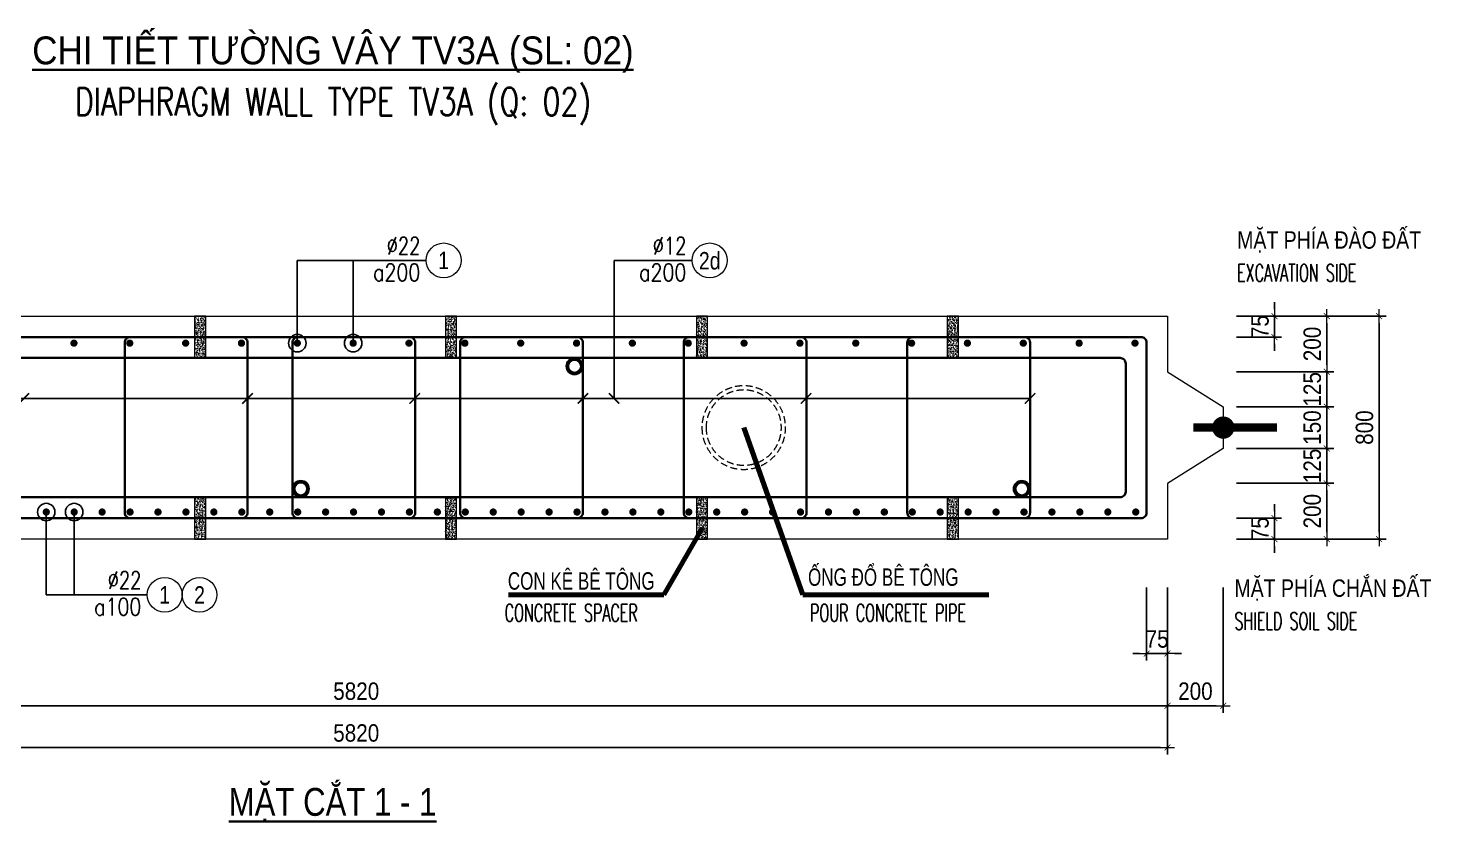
# Model space of a CAD drawing. Header units: millimetres. Extents: x -642477 to 1168880, y -27982 to 330379.
# Drawn here: x 521148 to 536243, y 93198 to 101745 of the extents above; entities that cross this region are included whole.
import ezdxf
from ezdxf.enums import TextEntityAlignment as Align

# ---------------------------------------------------------------- set-up
doc = ezdxf.new("R2010")
doc.units = ezdxf.units.MM
doc.linetypes.add('HIDDEN', pattern=[0.375, 0.25, -0.125])
doc.layers.get('0').update_dxf_attribs({"lineweight": 20})
doc.layers.get('Defpoints').update_dxf_attribs({"color": 151, "lineweight": 9})
for name, color, linetype, lineweight in [('NDC_S_BREAK-LINE', 1, 'Continuous', 15), ('NDC_S_DIAPHGRAM WALL', 3, 'Continuous', 20), ('NDC_S_DIM', 1, 'Continuous', 15), ('NDC_S_ENG TITLE', 3, 'Continuous', 20), ('NDC_S_HATCH MATERIAL', 8, 'Continuous', 13), ('NDC_S_LEADER', 1, 'Continuous', 15), ('NDC_S_LEVEL TEXT', 7, 'Continuous', 20), ('NDC_S_REBAR', 4, 'Continuous', 35), ('NDC_S_VN TEXT', 7, 'Continuous', 20), ('NDC_S_VN TITLE', 6, 'Continuous', 35)]:
    doc.layers.add(name, color=color, linetype=linetype, lineweight=lineweight)
doc.layers.add('NDC_S_REBAR DES.', color=2, linetype='Continuous')
doc.styles.add('ARIAL', font='arial.ttf', dxfattribs={"width": 0.8})
doc.styles.add('NDC_ARIAL', font='arial.ttf', dxfattribs={"width": 0.85})
doc.styles.add('NDC_DIM', font='', dxfattribs={"width": 0.75})
doc.styles.add('NDC_EN TXT', font='romans.shx', dxfattribs={"width": 0.8})
doc.styles.get('NDC_DIM').set_extended_font_data('Dotum')
doc.dimstyles.new('A1-NDC-1-25 (x3)', dxfattribs={"dimscale": 75, "dimtxt": 2.5, "dimasz": 1, "dimexe": 1, "dimexo": 0, "dimgap": 0.8, "dimtad": 1, "dimdec": 0, "dimlfac": 0.333333, "dimdsep": 46, "dimtxsty": 'NDC_ARIAL', "dimblk": 'DIMMARK', "dimcen": 49999.938995, "dimdle": 1.5, "dimclrd": 1, "dimclre": 1, "dimclrt": 3, "dimadec": 0, "dimazin": 0, "dimtfac": 1, "dimtdec": 0, "dimtix": 1, "dimtmove": 2, "dimatfit": 3, "dimfxl": 1, "dimarcsym": 0})
doc.dimstyles.new('NDC_dim_25', dxfattribs={"dimscale": 25, "dimtxt": 2.2, "dimasz": 1.5, "dimexe": 1.5, "dimexo": 2.5, "dimgap": 1, "dimtad": 1, "dimdec": 0, "dimzin": 0, "dimdsep": 46, "dimtxsty": 'NDC_DIM', "dimblk": 'DIMMARK', "dimcen": 0.09, "dimdle": 1.2, "dimclrd": 1, "dimclre": 1, "dimclrt": 3, "dimadec": 0, "dimazin": 0, "dimtfac": 1, "dimtdec": 0, "dimtix": 1, "dimtofl": 0, "dimtmove": 0, "dimatfit": 3, "dimfxl": 6, "dimfxlon": 1, "dimtolj": 1, "dimtzin": 0, "dimarcsym": 0})

# ---------------------------------------------------------------- blocks, each defined once
blk = doc.blocks.new('DIMMARK')
at = {"layer": 'NDC_S_DIM', "color": 1}
blk.add_line((-1.5, 0), (1, 0), dxfattribs=at)
at = {"layer": 'NDC_S_DIM', "color": 2, "const_width": 0.1}
blk.add_lwpolyline([(-0.424, -0.424), (0.424, 0.424)], dxfattribs=at)
blk = doc.blocks.new('Ong sieu am')
at = {"layer": 'NDC_S_HATCH MATERIAL'}
h = blk.add_hatch(dxfattribs=at)
h.set_pattern_fill('ANSI31', color=256, scale=20)
h.set_pattern_definition([(45, (0, 0), (-1.76776695, 1.76776695), [])])
h.paths.add_polyline_path([(-7119.3, 51158.9, 1), (-7179.3, 51158.9, 1)])
h.paths.add_polyline_path([(-7171.3, 51158.9, -1), (-7127.3, 51158.9, -1)], flags=16)
at = {"layer": 'NDC_S_REBAR DES.'}
for radius in [30, 22]:
    blk.add_circle((-7149.3, 51158.9), radius, dxfattribs=at)
blk = doc.blocks.new('ong do BT')
at = {"layer": 'NDC_S_HATCH MATERIAL', "linetype": 'HIDDEN', "ltscale": 100}
for radius in [150, 135]:
    blk.add_circle((-6323.7, 51237.8), radius, dxfattribs=at)
blk = doc.blocks.new('con ke BT')
at = {"layer": 'NDC_S_HATCH MATERIAL'}
h = blk.add_hatch(dxfattribs=at)
h.set_pattern_fill('AR-CONC', color=256, scale=2)
h.set_pattern_definition([(50, (0, 0), (14.3452037, -1.2550427), [1.5, -16.5]), (355, (0, 0), (-2.7750267, 15.0438427), [1.2, -13.2]), (100.451444, (1.195, -0.105), (11.570177, 13.7888), [1.274804, -14.0228422]), (46.1842, (0, 4), (21.3448266, -3.3103856), [2.25, -24.75]), (96.635635, (1.779, 3.724), (18.693239, 19.482372), [1.912207, -21.034275]), (351.184164, (0, 4), (18.693239, 19.482372), [1.8, -19.8]), (21, (2, 3), (11.938141, -8.0523778), [1.5, -16.5]), (326, (2, 3), (4.8663066, 14.503001), [1.2, -13.2]), (71.451445, (2.995, 2.329), (16.8044475, 6.450623), [1.274804, -14.0228422]), (37.5, (0, 0), (0.2431971, 6.6578771), [0, -13.04, 0, -13.4, 0, -13.25]), (7.5, (0, 0), (5.2613907, 7.8882342), [0, -7.64, 0, -12.74, 0, -5.05]), (327.5, (-4.46, 0), (10.6764487, -0.45109743), [0, -5, 0, -15.6, 0, -20.7]), (317.5, (-6.46, 0), (11.6637234, 2.0020996), [0, -6.5, 0, -10.36, 0, -14.7])])
h.paths.add_polyline_path([(-7076.9, 51430.9), (-7116.9, 51430.9), (-7116.9, 51280.9), (-7076.9, 51280.9)])
at = {"layer": 'NDC_S_BREAK-LINE'}
blk.add_lwpolyline([(-7116.9, 51430.9), (-7116.9, 51280.9), (-7076.9, 51280.9), (-7076.9, 51430.9)], close=True, dxfattribs=at)
blk = doc.blocks.new('*U803')
at = {"layer": 'NDC_S_LEADER', "xscale": 3, "yscale": 3, "zscale": 3}
blk.add_blockref('con ke BT', (21291, -154068), dxfattribs=at)
blk = doc.blocks.new('*U804')
at = {"layer": 'NDC_S_DIM', "color": 0, "linetype": 'ByBlock', "lineweight": -2, "transparency": 16777216}
for p in [(0, 0), (2700, 0), (5400, 0), (8100, 0), (10800, 0), (13500, 0)]:
    blk.add_blockref('*U803', p, dxfattribs=at)
blk = doc.blocks.new('*U805')
at = {"layer": 'NDC_S_LEADER', "xscale": 3, "yscale": 3, "zscale": 3}
blk.add_blockref('con ke BT', (21291, -154068), dxfattribs=at)
blk = doc.blocks.new('*U806')
at = {"layer": 'NDC_S_DIM', "color": 0, "linetype": 'ByBlock', "lineweight": -2, "transparency": 16777216}
for p in [(0, 0), (2700, 0), (5400, 0), (8100, 0), (10800, 0), (13500, 0)]:
    blk.add_blockref('*U805', p, dxfattribs=at)
blk = doc.blocks.new('*U366')
blk.add_circle((2.5, 0), 2.5)
at = {"layer": 'NDC_S_VN TEXT', "color": 3, "style": 'NDC_EN TXT'}
for tag, width, p in [('DK2', 0.75, (-0.85, 0.85)), ('KC2', 0.8, (-0.85, -2.97))]:
    blk.add_attdef(tag, text='', height=2.5, dxfattribs=dict(at, width=width)).set_placement(p, align=Align.RIGHT)
at = {"layer": 'NDC_S_VN TEXT', "color": 7, "style": 'ARIAL', "width": 0.8}
blk.add_attdef('SH3', text='', height=2.5, dxfattribs=at).set_placement((2.5, 0), align=Align.MIDDLE)
blk = doc.blocks.new('kata_block_THEP')
at = {"layer": 'NDC_S_REBAR', "color": 0}
for p, q in [((-0.5, 0), (0.5, 0)), ((-0.35, 0.35), (0.35, -0.35)), ((0.35, 0.35), (-0.35, -0.35)), ((0, 0.5), (0, -0.5))]:
    blk.add_line(p, q, dxfattribs=at)
at = {"layer": 'NDC_S_REBAR', "color": 0, "const_width": 0.0833}
blk.add_lwpolyline([(-0.5, 0, 1), (0.5, 0, 1), (-0.5, 0, 1)], format="xyb", dxfattribs=at)
blk = doc.blocks.new('*U799')
at = {"layer": 'NDC_S_REBAR', "ltscale": 80, "xscale": 72, "yscale": 72, "zscale": 72}
blk.add_blockref('kata_block_THEP', (0, 0), dxfattribs=at)
blk = doc.blocks.new('*U800')
at = {"layer": 'NDC_S_LEVEL TEXT', "color": 0, "linetype": 'ByBlock', "lineweight": -2, "transparency": 16777216}
for p in [(5408.1, 0), (6009, 0), (6609.9, 0), (7210.8, 0), (7811.7, 0), (8412.6, 0), (9013.5, 0), (9614.4, 0), (10215.3, 0), (10816.2, 0), (11417.1, 0), (12018, 0), (12618.9, 0), (13219.8, 0), (13820.7, 0), (14421.6, 0), (15022.5, 0), (15623.4, 0), (16224.3, 0), (16825.2, 0)]:
    blk.add_blockref('*U799', p, dxfattribs=at)
blk = doc.blocks.new('*U801')
at = {"layer": 'NDC_S_REBAR', "ltscale": 80, "xscale": 72, "yscale": 72, "zscale": 72}
blk.add_blockref('kata_block_THEP', (0, 0), dxfattribs=at)
blk = doc.blocks.new('*U802')
at = {"layer": 'NDC_S_LEVEL TEXT', "color": 0, "linetype": 'ByBlock', "lineweight": -2, "transparency": 16777216}
for p in [(5110.2, 0), (5410.8, 0), (5711.4, 0), (6012, 0), (6312.6, 0), (6613.2, 0), (6913.8, 0), (7214.4, 0), (7515, 0), (7815.6, 0), (8116.2, 0), (8416.8, 0), (8717.4, 0), (9018, 0), (9318.6, 0), (9619.2, 0), (9919.8, 0), (10220.4, 0), (10521, 0), (10821.6, 0), (11122.2, 0), (11422.8, 0), (11723.4, 0), (12024, 0), (12324.6, 0), (12625.2, 0), (12925.8, 0), (13226.4, 0), (13527, 0), (13827.6, 0), (14128.2, 0), (14428.8, 0), (14729.4, 0), (15030, 0), (15330.6, 0), (15631.2, 0), (15931.8, 0), (16232.4, 0), (16533, 0), (16833.6, 0)]:
    blk.add_blockref('*U801', p, dxfattribs=at)
blk = doc.blocks.new('*D823')
at = {"layer": 'Defpoints', "color": 0, "ltscale": 100, "transparency": 16777216}
for p in [(534151, 96844), (535122, 96844), (534151, 96244)]:
    blk.add_point(p, dxfattribs=at)
at = {"layer": 'NDC_S_DIM', "color": 1, "lineweight": -2, "ltscale": 100, "transparency": 16777216}
for p, q in [((534151, 96844), (535197, 96844)), ((535122, 96319), (535122, 96769)), ((534151, 96244), (535197, 96244))]:
    blk.add_line(p, q, dxfattribs=at)
at = {"layer": 'NDC_S_DIM', "color": 1, "lineweight": -2, "ltscale": 100, "transparency": 16777216, "xscale": 75, "yscale": 75, "zscale": 75}
for p, rotation in [((535122, 96844), 90), ((535122, 96244), 270)]:
    blk.add_blockref('DIMMARK', p, dxfattribs=dict(at, rotation=rotation))
at = {"layer": 'NDC_S_DIM', "color": 3, "ltscale": 100, "transparency": 16777216, "insert": (534967, 96544), "char_height": 187.5, "attachment_point": 5, "rotation": 90, "style": 'NDC_ARIAL'}
blk.add_mtext('200', dxfattribs=at)
blk = doc.blocks.new('*D824')
at = {"layer": 'Defpoints', "color": 0, "ltscale": 100, "transparency": 16777216}
for p in [(534151, 97219), (535122, 97219), (534151, 96844)]:
    blk.add_point(p, dxfattribs=at)
at = {"layer": 'NDC_S_DIM', "color": 1, "lineweight": -2, "ltscale": 100, "transparency": 16777216}
for p, q in [((535122, 97294), (535122, 97369)), ((534151, 97219), (535197, 97219)), ((535122, 96844), (535122, 97219)), ((534151, 96844), (535197, 96844)), ((535122, 96769), (535122, 96694))]:
    blk.add_line(p, q, dxfattribs=at)
at = {"layer": 'NDC_S_DIM', "color": 1, "lineweight": -2, "ltscale": 100, "transparency": 16777216, "xscale": 75, "yscale": 75, "zscale": 75}
for p, rotation in [((535122, 97219), 270), ((535122, 96844), 90)]:
    blk.add_blockref('DIMMARK', p, dxfattribs=dict(at, rotation=rotation))
at = {"layer": 'NDC_S_DIM', "color": 3, "ltscale": 100, "transparency": 16777216, "insert": (534967, 97031), "char_height": 187.5, "attachment_point": 5, "rotation": 90, "style": 'NDC_ARIAL'}
blk.add_mtext('125', dxfattribs=at)
blk = doc.blocks.new('*D825')
at = {"layer": 'Defpoints', "color": 0, "ltscale": 100, "transparency": 16777216}
for p in [(534151, 97669), (535122, 97669), (534151, 97219)]:
    blk.add_point(p, dxfattribs=at)
at = {"layer": 'NDC_S_DIM', "color": 1, "lineweight": -2, "ltscale": 100, "transparency": 16777216}
for p, q in [((534151, 97669), (535197, 97669)), ((535122, 97744), (535122, 97819)), ((535122, 97219), (535122, 97669)), ((534151, 97219), (535197, 97219)), ((535122, 97144), (535122, 97069))]:
    blk.add_line(p, q, dxfattribs=at)
at = {"layer": 'NDC_S_DIM', "color": 1, "lineweight": -2, "ltscale": 100, "transparency": 16777216, "xscale": 75, "yscale": 75, "zscale": 75}
for p, rotation in [((535122, 97669), 270), ((535122, 97219), 90)]:
    blk.add_blockref('DIMMARK', p, dxfattribs=dict(at, rotation=rotation))
at = {"layer": 'NDC_S_DIM', "color": 3, "ltscale": 100, "transparency": 16777216, "insert": (534967, 97444), "char_height": 187.5, "attachment_point": 5, "rotation": 90, "style": 'NDC_ARIAL'}
blk.add_mtext('150', dxfattribs=at)
blk = doc.blocks.new('*D826')
at = {"layer": 'Defpoints', "color": 0, "ltscale": 100, "transparency": 16777216}
for p in [(534151, 98044), (535122, 98044), (534151, 97669)]:
    blk.add_point(p, dxfattribs=at)
at = {"layer": 'NDC_S_DIM', "color": 1, "lineweight": -2, "ltscale": 100, "transparency": 16777216}
for p, q in [((535122, 98119), (535122, 98194)), ((534151, 98044), (535197, 98044)), ((535122, 97669), (535122, 98044)), ((534151, 97669), (535197, 97669)), ((535122, 97594), (535122, 97519))]:
    blk.add_line(p, q, dxfattribs=at)
at = {"layer": 'NDC_S_DIM', "color": 1, "lineweight": -2, "ltscale": 100, "transparency": 16777216, "xscale": 75, "yscale": 75, "zscale": 75}
for p, rotation in [((535122, 98044), 270), ((535122, 97669), 90)]:
    blk.add_blockref('DIMMARK', p, dxfattribs=dict(at, rotation=rotation))
at = {"layer": 'NDC_S_DIM', "color": 3, "ltscale": 100, "transparency": 16777216, "insert": (534967, 97856), "char_height": 187.5, "attachment_point": 5, "rotation": 90, "style": 'NDC_ARIAL'}
blk.add_mtext('125', dxfattribs=at)
blk = doc.blocks.new('*D827')
at = {"layer": 'Defpoints', "color": 0, "ltscale": 100, "transparency": 16777216}
for p in [(534151, 98644), (535122, 98644), (534151, 98044)]:
    blk.add_point(p, dxfattribs=at)
at = {"layer": 'NDC_S_DIM', "color": 1, "lineweight": -2, "ltscale": 100, "transparency": 16777216}
for p, q in [((534151, 98644), (535197, 98644)), ((535122, 98119), (535122, 98569)), ((534151, 98044), (535197, 98044))]:
    blk.add_line(p, q, dxfattribs=at)
at = {"layer": 'NDC_S_DIM', "color": 1, "lineweight": -2, "ltscale": 100, "transparency": 16777216, "xscale": 75, "yscale": 75, "zscale": 75}
for p, rotation in [((535122, 98644), 90), ((535122, 98044), 270)]:
    blk.add_blockref('DIMMARK', p, dxfattribs=dict(at, rotation=rotation))
at = {"layer": 'NDC_S_DIM', "color": 3, "ltscale": 100, "transparency": 16777216, "insert": (534967, 98344), "char_height": 187.5, "attachment_point": 5, "rotation": 90, "style": 'NDC_ARIAL'}
blk.add_mtext('200', dxfattribs=at)
blk = doc.blocks.new('*D828')
at = {"layer": 'Defpoints', "color": 0, "ltscale": 100, "transparency": 16777216}
for p in [(534151, 98644), (535685, 98644), (534151, 96244)]:
    blk.add_point(p, dxfattribs=at)
at = {"layer": 'NDC_S_DIM', "color": 1, "lineweight": -2, "ltscale": 100, "transparency": 16777216}
for p, q in [((534151, 98644), (535760, 98644)), ((535685, 96319), (535685, 98569)), ((534151, 96244), (535760, 96244))]:
    blk.add_line(p, q, dxfattribs=at)
at = {"layer": 'NDC_S_DIM', "color": 1, "lineweight": -2, "ltscale": 100, "transparency": 16777216, "xscale": 75, "yscale": 75, "zscale": 75}
for p, rotation in [((535685, 98644), 90), ((535685, 96244), 270)]:
    blk.add_blockref('DIMMARK', p, dxfattribs=dict(at, rotation=rotation))
at = {"layer": 'NDC_S_DIM', "color": 3, "ltscale": 100, "transparency": 16777216, "insert": (535529, 97444), "char_height": 187.5, "attachment_point": 5, "rotation": 90, "style": 'NDC_ARIAL'}
blk.add_mtext('800', dxfattribs=at)
blk = doc.blocks.new('*D829')
at = {"layer": 'Defpoints', "color": 0, "ltscale": 100, "transparency": 16777216}
for p in [(534151, 96469), (534560, 96469), (534151, 96244)]:
    blk.add_point(p, dxfattribs=at)
at = {"layer": 'NDC_S_DIM', "color": 1, "lineweight": -2, "ltscale": 100, "transparency": 16777216}
for p, q in [((534560, 96544), (534560, 96619)), ((534151, 96469), (534635, 96469)), ((534560, 96244), (534560, 96469)), ((534151, 96244), (534635, 96244)), ((534560, 96169), (534560, 96094))]:
    blk.add_line(p, q, dxfattribs=at)
at = {"layer": 'NDC_S_DIM', "color": 1, "lineweight": -2, "ltscale": 100, "transparency": 16777216, "xscale": 75, "yscale": 75, "zscale": 75}
for p, rotation in [((534560, 96469), 270), ((534560, 96244), 90)]:
    blk.add_blockref('DIMMARK', p, dxfattribs=dict(at, rotation=rotation))
at = {"layer": 'NDC_S_DIM', "color": 3, "ltscale": 100, "transparency": 16777216, "insert": (534405, 96356), "char_height": 187.5, "attachment_point": 5, "rotation": 90, "style": 'NDC_ARIAL'}
blk.add_mtext('75', dxfattribs=at)
blk = doc.blocks.new('*D830')
at = {"layer": 'Defpoints', "color": 0, "ltscale": 100, "transparency": 16777216}
for p in [(534151, 98644), (534560, 98644), (534151, 98419)]:
    blk.add_point(p, dxfattribs=at)
at = {"layer": 'NDC_S_DIM', "color": 1, "lineweight": -2, "ltscale": 100, "transparency": 16777216}
for p, q in [((534560, 98719), (534560, 98794)), ((534151, 98644), (534635, 98644)), ((534560, 98419), (534560, 98644)), ((534151, 98419), (534635, 98419)), ((534560, 98344), (534560, 98269))]:
    blk.add_line(p, q, dxfattribs=at)
at = {"layer": 'NDC_S_DIM', "color": 1, "lineweight": -2, "ltscale": 100, "transparency": 16777216, "xscale": 75, "yscale": 75, "zscale": 75}
for p, rotation in [((534560, 98644), 270), ((534560, 98419), 90)]:
    blk.add_blockref('DIMMARK', p, dxfattribs=dict(at, rotation=rotation))
at = {"layer": 'NDC_S_DIM', "color": 3, "ltscale": 100, "transparency": 16777216, "insert": (534405, 98531), "char_height": 187.5, "attachment_point": 5, "rotation": 90, "style": 'NDC_ARIAL'}
blk.add_mtext('75', dxfattribs=at)
blk = doc.blocks.new('*D832')
at = {"layer": 'Defpoints', "color": 0, "ltscale": 100, "transparency": 16777216}
for p in [(533184, 95724), (533409, 95724), (533409, 95011)]:
    blk.add_point(p, dxfattribs=at)
at = {"layer": 'NDC_S_DIM', "color": 1, "lineweight": -2, "ltscale": 100, "transparency": 16777216}
for p, q in [((533184, 95724), (533184, 94936)), ((533409, 95724), (533409, 94936)), ((533109, 95011), (533034, 95011)), ((533184, 95011), (533409, 95011)), ((533484, 95011), (533559, 95011))]:
    blk.add_line(p, q, dxfattribs=at)
at = {"layer": 'NDC_S_DIM', "color": 1, "lineweight": -2, "ltscale": 100, "transparency": 16777216, "xscale": 75, "yscale": 75, "zscale": 75}
blk.add_blockref('DIMMARK', (533184, 95011), dxfattribs=at)
at = {"layer": 'NDC_S_DIM', "color": 1, "lineweight": -2, "ltscale": 100, "transparency": 16777216, "xscale": 75, "yscale": 75, "zscale": 75, "rotation": 180}
blk.add_blockref('DIMMARK', (533409, 95011), dxfattribs=at)
at = {"layer": 'NDC_S_DIM', "color": 3, "ltscale": 100, "transparency": 16777216, "insert": (533297, 95167), "char_height": 187.5, "attachment_point": 5, "style": 'NDC_ARIAL'}
blk.add_mtext('75', dxfattribs=at)
blk = doc.blocks.new('*D834')
at = {"layer": 'Defpoints', "color": 0, "ltscale": 100, "transparency": 16777216}
for p in [(515949, 95724), (533409, 95724), (533409, 94449)]:
    blk.add_point(p, dxfattribs=at)
at = {"layer": 'NDC_S_DIM', "color": 1, "lineweight": -2, "ltscale": 100, "transparency": 16777216}
for p, q in [((515949, 95724), (515949, 94374)), ((533409, 95724), (533409, 94374)), ((516024, 94449), (533334, 94449))]:
    blk.add_line(p, q, dxfattribs=at)
at = {"layer": 'NDC_S_DIM', "color": 1, "lineweight": -2, "ltscale": 100, "transparency": 16777216, "xscale": 75, "yscale": 75, "zscale": 75, "rotation": 180}
blk.add_blockref('DIMMARK', (515949, 94449), dxfattribs=at)
at = {"layer": 'NDC_S_DIM', "color": 1, "lineweight": -2, "ltscale": 100, "transparency": 16777216, "xscale": 75, "yscale": 75, "zscale": 75}
blk.add_blockref('DIMMARK', (533409, 94449), dxfattribs=at)
at = {"layer": 'NDC_S_DIM', "color": 3, "ltscale": 100, "transparency": 16777216, "insert": (524679, 94605), "char_height": 187.5, "attachment_point": 5, "style": 'NDC_ARIAL'}
blk.add_mtext('5820', dxfattribs=at)
blk = doc.blocks.new('*D835')
at = {"layer": 'Defpoints', "color": 0, "ltscale": 100, "transparency": 16777216}
for p in [(533409, 95724), (534009, 95724), (534009, 94449)]:
    blk.add_point(p, dxfattribs=at)
at = {"layer": 'NDC_S_DIM', "color": 1, "lineweight": -2, "ltscale": 100, "transparency": 16777216}
for p, q in [((533409, 95724), (533409, 94374)), ((534009, 95724), (534009, 94374)), ((533484, 94449), (533934, 94449))]:
    blk.add_line(p, q, dxfattribs=at)
at = {"layer": 'NDC_S_DIM', "color": 1, "lineweight": -2, "ltscale": 100, "transparency": 16777216, "xscale": 75, "yscale": 75, "zscale": 75, "rotation": 180}
blk.add_blockref('DIMMARK', (533409, 94449), dxfattribs=at)
at = {"layer": 'NDC_S_DIM', "color": 1, "lineweight": -2, "ltscale": 100, "transparency": 16777216, "xscale": 75, "yscale": 75, "zscale": 75}
blk.add_blockref('DIMMARK', (534009, 94449), dxfattribs=at)
at = {"layer": 'NDC_S_DIM', "color": 3, "ltscale": 100, "transparency": 16777216, "insert": (533709, 94605), "char_height": 187.5, "attachment_point": 5, "style": 'NDC_ARIAL'}
blk.add_mtext('200', dxfattribs=at)
blk = doc.blocks.new('*D836')
at = {"layer": 'Defpoints', "color": 0, "ltscale": 100, "transparency": 16777216}
for p in [(515949, 95724), (533409, 95724), (533409, 93999)]:
    blk.add_point(p, dxfattribs=at)
at = {"layer": 'NDC_S_DIM', "color": 1, "lineweight": -2, "ltscale": 100, "transparency": 16777216}
for p, q in [((515949, 95724), (515949, 93924)), ((533409, 95724), (533409, 93924)), ((516024, 93999), (533334, 93999))]:
    blk.add_line(p, q, dxfattribs=at)
at = {"layer": 'NDC_S_DIM', "color": 1, "lineweight": -2, "ltscale": 100, "transparency": 16777216, "xscale": 75, "yscale": 75, "zscale": 75, "rotation": 180}
blk.add_blockref('DIMMARK', (515949, 93999), dxfattribs=at)
at = {"layer": 'NDC_S_DIM', "color": 1, "lineweight": -2, "ltscale": 100, "transparency": 16777216, "xscale": 75, "yscale": 75, "zscale": 75}
blk.add_blockref('DIMMARK', (533409, 93999), dxfattribs=at)
at = {"layer": 'NDC_S_DIM', "color": 3, "ltscale": 100, "transparency": 16777216, "insert": (524679, 94155), "char_height": 187.5, "attachment_point": 5, "style": 'NDC_ARIAL'}
blk.add_mtext('5820', dxfattribs=at)

msp = doc.modelspace()

# ---------------------------------------------------------------- linework, layer by layer
at = {"layer": 'NDC_S_DIAPHGRAM WALL', "ltscale": 0.01}
for p, q in [((533409, 98643.7), (533409, 98043.7)), ((533409, 98043.7), (534009, 97668.7)), ((534009, 97668.7), (534009, 97218.7)), ((534009, 97218.7), (533409, 96843.7)), ((533409, 96843.7), (533409, 96243.7)), ((533409, 96243.7), (515949, 96243.7))]:
    msp.add_line(p, q, dxfattribs=at)
msp.add_lwpolyline([(515949, 98643.7), (533409, 98643.7)], dxfattribs=at)
at = {"layer": 'NDC_S_DIAPHGRAM WALL', "ltscale": 50, "const_width": 120}
msp.add_lwpolyline([(533949, 97443.7, 1), (534069, 97443.7, 1)], format="xyb", close=True, dxfattribs=at)
at = {"layer": 'NDC_S_DIAPHGRAM WALL', "ltscale": 50, "const_width": 90}
msp.add_lwpolyline([(533687, 97443.7), (534587, 97443.7)], dxfattribs=at)
at = {"layer": 'NDC_S_DIM'}
msp.add_circle((522993.2, 95643.6), 187.5, dxfattribs=at)
at = {"layer": 'NDC_S_REBAR'}
for points in [[(516234, 98418.7, 0.4142136), (516174, 98358.7), (516174, 96528.7, 0.4142136), (516234, 96468.7), (516234, 96468.7), (533124, 96468.7, 0.4142136), (533184, 96528.7), (533184, 98358.7, 0.4142136), (533124, 98418.7)], [(522247.9, 98418.7), (523449.2, 98418.7, -0.4142136), (523509.2, 98358.7), (523509.2, 96528.7, -0.4142136), (523449.2, 96468.7), (522247.9, 96468.7, -0.4142136), (522187.9, 96528.7), (522187.9, 98358.7, -0.4142136)], [(524052.4, 98418.7), (525253.7, 98418.7, -0.4142136), (525313.7, 98358.7), (525313.7, 96528.7, -0.4142136), (525253.7, 96468.7), (524052.4, 96468.7, -0.4142136), (523992.4, 96528.7), (523992.4, 98358.7, -0.4142136)], [(525856.9, 98418.7), (527058.2, 98418.7, -0.4142136), (527118.2, 98358.7), (527118.2, 96528.7, -0.4142136), (527058.2, 96468.7), (525856.9, 96468.7, -0.4142136), (525796.9, 96528.7), (525796.9, 98358.7, -0.4142136)], [(528262.9, 98418.7), (529464.2, 98418.7, -0.4142136), (529524.2, 98358.7), (529524.2, 96528.7, -0.4142136), (529464.2, 96468.7), (528262.9, 96468.7, -0.4142136), (528202.9, 96528.7), (528202.9, 98358.7, -0.4142136)], [(530668.9, 98418.7), (531870.2, 98418.7, -0.4142136), (531930.2, 98358.7), (531930.2, 96528.7, -0.4142136), (531870.2, 96468.7), (530668.9, 96468.7, -0.4142136), (530608.9, 96528.7), (530608.9, 98358.7, -0.4142136)], [(516459, 98193.7), (532899, 98193.7, -0.4142136), (532959, 98133.7), (532959, 96753.7, -0.4142136), (532899, 96693.7), (516459, 96693.7, -0.4142136), (516399, 96753.7), (516399, 98133.7, -0.4142136)]]:
    msp.add_lwpolyline(points, format="xyb", close=True, dxfattribs=at)

# ---------------------------------------------------------------- block references
at = {"layer": 'NDC_S_DIM', "ltscale": 80, "xscale": 75, "yscale": 75, "zscale": 75}
for p, values in [((525432.5, 99243.7), {'SH3': '1', 'DK2': '%%c22', 'KC2': 'a200'}), ((528295.3, 99243.7), {'SH3': '2d', 'DK2': '%%c12', 'KC2': 'a200'}), ((522430.7, 95643.6), {'SH3': '1', 'DK2': '%%c22', 'KC2': 'a100'})]:
    msp.add_blockref('*U366', p, dxfattribs=at).add_auto_attribs(values)
at = {"layer": 'NDC_S_DIM'}
for name, p in [('*U804', (517599, 98418.7)), ('*U806', (517599, 96468.7))]:
    msp.add_blockref(name, p, dxfattribs=at)
at = {"layer": 'NDC_S_LEADER', "yscale": 3, "zscale": 3}
for name, p, xscale in [('Ong sieu am', (548476.1, -55372.9), 3), ('ong do BT', (509877.8, -56269.8), -3), ('Ong sieu am', (545530.3, -56692.9), 3)]:
    msp.add_blockref(name, p, dxfattribs=dict(at, xscale=xscale))
at = {"layer": 'NDC_S_LEADER', "xscale": -3, "yscale": 3, "zscale": 3, "rotation": 180}
msp.add_blockref('Ong sieu am', (553288.1, 250260.2), dxfattribs=at)
at = {"layer": 'NDC_S_LEVEL TEXT'}
msp.add_blockref('*U800', (516233.5, 98352.7), dxfattribs=at)
at = {"layer": 'NDC_S_LEVEL TEXT', "extrusion": (0, 0, -1), "zscale": -1, "rotation": 180}
msp.add_blockref('*U802', (-516233.5, 96534.7), dxfattribs=at)

# ---------------------------------------------------------------- texts
at = {"layer": 'NDC_S_ENG TITLE', "style": 'NDC_EN TXT', "width": 0.75}
msp.add_text('DIAPHRAGM WALL TYPE TV3A (Q: 02)', height=300, dxfattribs=at).set_placement((524428.2, 100931.7), align=Align.MIDDLE)
at = {"layer": 'NDC_S_ENG TITLE', "style": 'NDC_EN TXT', "width": 0.6}
for s, p in [('EXCAVATION SIDE', (534158.7, 99109.2)), ('CONCRETE SPACER', (526276.8, 95450)), ('POUR CONCRETE PIPE', (529562.1, 95450)), ('SHIELD SOIL SIDE', (534129.6, 95360.8))]:
    msp.add_text(s, height=187.5, dxfattribs=at).set_placement(p, align=Align.MIDDLE_LEFT)
at = {"layer": 'NDC_S_LEVEL TEXT', "style": 'NDC_ARIAL'}
for s, width, p in [('MẶT PHÍA ĐÀO ĐẤT', 0.8, (534158.7, 99464)), ('CON KÊ BÊ TÔNG', 0.7, (526310.7, 95792.8)), ('ỐNG ĐỔ BÊ TÔNG', 0.7, (529540.6, 95834.1)), ('MẶT PHÍA CHẮN ĐẤT', 0.8, (534129.6, 95715.5))]:
    msp.add_text(s, height=187.5, dxfattribs=dict(at, width=width)).set_placement(p, align=Align.MIDDLE_LEFT)
at = {"layer": 'NDC_S_VN TEXT', "color": 7, "style": 'ARIAL', "width": 0.8}
msp.add_text('2', height=187.5, dxfattribs=at).set_placement((522993.2, 95643.6), align=Align.MIDDLE)
at = {"layer": 'NDC_S_VN TITLE', "style": 'NDC_ARIAL'}
for s, width, p in [('%%UCHI TIẾT TƯỜNG VÂY TV3A (SL: 02)', 0.9, (524428.2, 101504.9)), ('%%UMẶT CẮT 1 - 1', 0.8, (524424.4, 93426.5))]:
    msp.add_text(s, height=300, dxfattribs=dict(at, width=width)).set_placement(p, align=Align.MIDDLE)

# ---------------------------------------------------------------- dimensions: what is measured, and where the dimension line sits
at = {"layer": 'NDC_S_DIM', "ltscale": 100}
for base, p1, p2, picture, middle in [((534559.9, 98643.7), (534151, 98418.7), (534151, 98643.7), '*D830', (534404.6, 98531.2)), ((535122.4, 98643.7), (534151, 98043.7), (534151, 98643.7), '*D827', (534966.7, 98343.7)), ((535684.9, 98643.7), (534151, 96243.7), (534151, 98643.7), '*D828', (535529.2, 97443.7)), ((535122.4, 98043.7), (534151, 97668.7), (534151, 98043.7), '*D826', (534966.7, 97856.2)), ((535122.4, 97668.7), (534151, 97218.7), (534151, 97668.7), '*D825', (534966.7, 97443.7)), ((535122.4, 97218.7), (534151, 96843.7), (534151, 97218.7), '*D824', (534966.7, 97031.2)), ((535122.4, 96843.7), (534151, 96243.7), (534151, 96843.7), '*D823', (534966.7, 96543.7)), ((534559.9, 96468.7), (534151, 96243.7), (534151, 96468.7), '*D829', (534404.6, 96356.2))]:
    dim = msp.add_linear_dim(base=base, p1=p1, p2=p2, angle=90, dimstyle='A1-NDC-1-25 (x3)', dxfattribs=at)
    dim.commit()
    dim.dimension.update_dxf_attribs({"geometry": picture, "text_midpoint": middle})
for base, p1, p2, picture, middle in [((533409, 94449), (515949, 95723.7), (533409, 95723.7), '*D834', (524679, 94604.7)), ((533409, 93999), (515949, 95723.7), (533409, 95723.7), '*D836', (524679, 94154.7)), ((533409, 95011.5), (533184, 95723.7), (533409, 95723.7), '*D832', (533296.5, 95166.8)), ((534009, 94449), (533409, 95723.7), (534009, 95723.7), '*D835', (533709, 94604.7))]:
    dim = msp.add_linear_dim(base=base, p1=p1, p2=p2, dimstyle='A1-NDC-1-25 (x3)', dxfattribs=at)
    dim.commit()
    dim.dimension.update_dxf_attribs({"geometry": picture, "text_midpoint": middle})

# ---------------------------------------------------------------- leaders
at = {"layer": 'NDC_S_LEADER'}
for points, override in [([(524045.2, 98352.7), (524045.2, 99243.7), (525432.5, 99243.7)], {"dimasz": 7.5, "dimldrblk": 'DotBlank'}), ([(524646.1, 98352.7), (524646.1, 99243.7), (525432.5, 99243.7)], {"dimasz": 7.5, "dimldrblk": 'DotBlank'}), ([(527453.6, 97757.9), (527453.6, 99243.7), (528295.3, 99243.7)], {"dimasz": 4.5, "dimldrblk": 'ArchTick'}), ([(518697.2, 97757.9), (531921.4, 97757.9)], {"dimasz": 4.5, "dimldrblk": 'ArchTick'}), ([(531930.2, 97757.9), (518700.6, 97757.9)], {"dimasz": 4.5, "dimldrblk": 'ArchTick'}), ([(521103.2, 97757.9), (531921.4, 97757.9)], {"dimasz": 4.5, "dimldrblk": 'ArchTick'}), ([(523509.2, 97757.9), (531921.4, 97757.9)], {"dimasz": 4.5, "dimldrblk": 'ArchTick'}), ([(525309.3, 97757.9), (531921.4, 97757.9)], {"dimasz": 4.5, "dimldrblk": 'ArchTick'}), ([(527118.2, 97757.9), (531921.4, 97757.9)], {"dimasz": 4.5, "dimldrblk": 'ArchTick'}), ([(529519.8, 97757.9), (531921.4, 97757.9)], {"dimasz": 4.5, "dimldrblk": 'ArchTick'}), ([(528849, 97443.7), (529484.4, 95643.6), (531485.7, 95643.6)], {"dimasz": 4.5, "dimlwd": 65533}), ([(521343.7, 96534.7), (521343.7, 95643.6), (522430.7, 95643.6)], {"dimasz": 7.5, "dimldrblk": 'DotBlank'}), ([(521644.3, 96534.7), (521644.3, 95643.6), (522430.7, 95643.6)], {"dimasz": 7.5, "dimldrblk": 'DotBlank'}), ([(528404.2, 96364.5), (527988.3, 95643.6), (526316.2, 95643.6)], {"dimasz": 4.5, "dimlwd": 65533})]:
    msp.add_leader(points, dimstyle='NDC_dim_25', override=override, dxfattribs=at)

doc.saveas('drawing.dxf')
